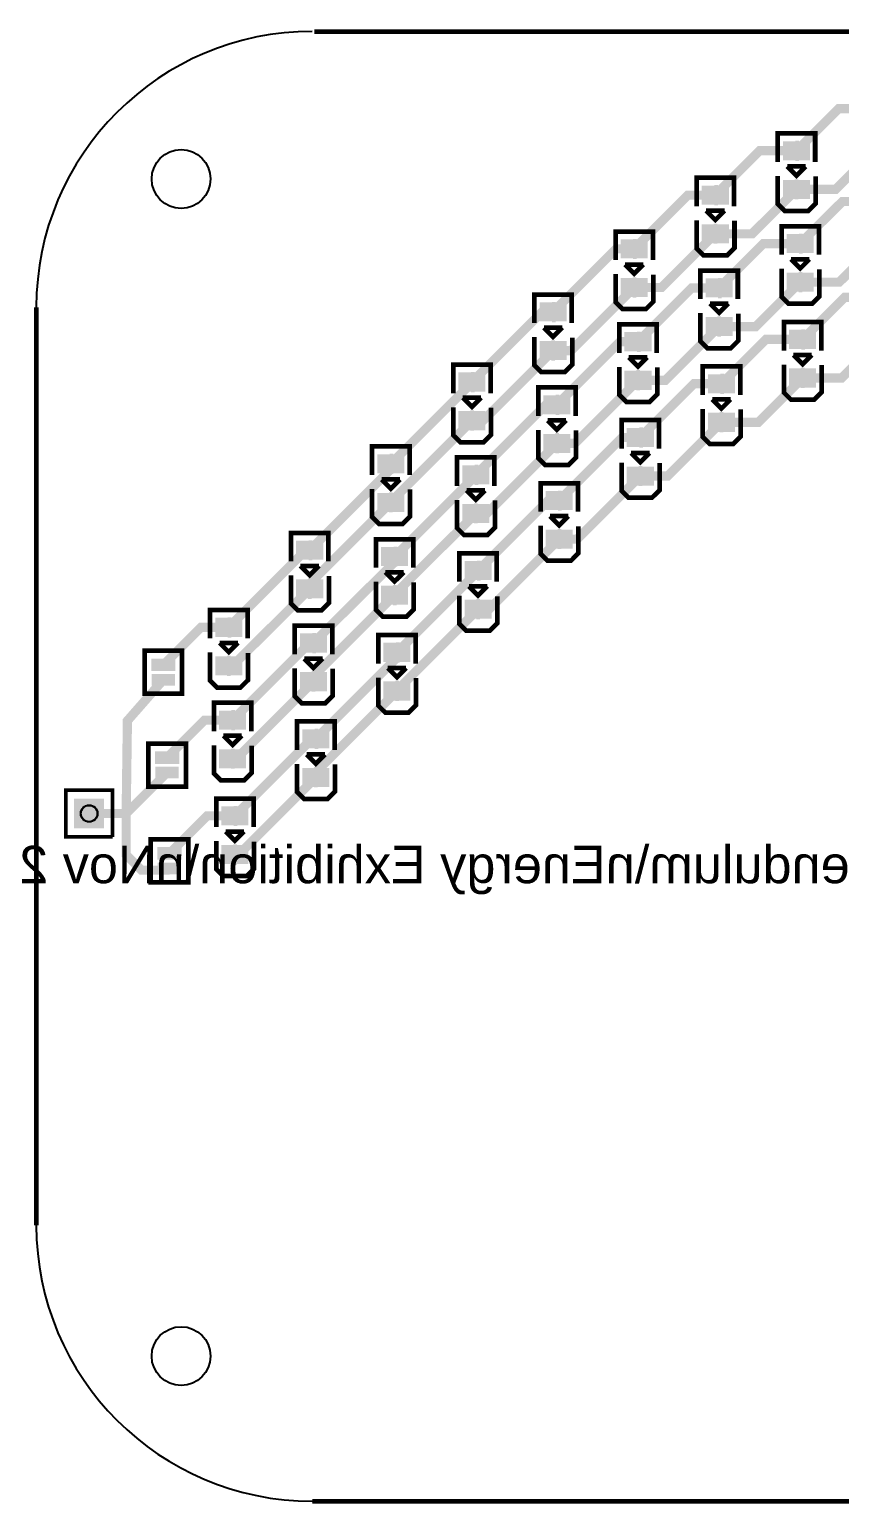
# Model space of a CAD drawing. Header units: millimetres. Extents: x -42 to 201, y 0 to 80.
# Drawn here: x -0.2 to 43.8, y 0 to 80.1 of the extents above; entities that cross this region are included whole.
import ezdxf

# ---------------------------------------------------------------- set-up
doc = ezdxf.new("R2010")
doc.units = ezdxf.units.MM
for name, color, linetype, true_color in [('BoardOutLine', 7, 'Continuous', 0xff00ff), ('BottomSolderMaskLayer', 7, 'Continuous', 0xaa00ff), ('Document', 7, 'Continuous', 0xffffff), ('Multi-Layer', 7, 'Continuous', 0xc0c0c0), ('TopLayer', 7, 'Continuous', 0xff0000), ('TopPasteMaskLayer', 7, 'Continuous', 0x808080), ('TopSilkLayer', 7, 'Continuous', 0xffcc00), ('TopSolderMaskLayer', 7, 'Continuous', 0x800080)]:
    doc.layers.add(name, color=color, linetype=linetype, true_color=true_color)
doc.styles.get("Standard").update_dxf_attribs({"font": 'arial.ttf'})

msp = doc.modelspace()

# ---------------------------------------------------------------- hatches: boundary and pattern name
at = {"layer": 'BottomSolderMaskLayer'}
msp.add_hatch(color=256, dxfattribs=at).paths.add_polyline_path([(3.813, 38.313), (3.813, 36.687), (2.187, 36.687), (2.187, 38.313)])
at = {"layer": 'Document'}
for points in [[(41.374, 72.977), (41.374, 74.077), (41.574, 74.077), (41.574, 72.977)], [(41.99, 73.423), (40.89, 73.423), (40.89, 73.623), (41.99, 73.623)], [(36.966, 70.564), (36.966, 71.664), (37.166, 71.664), (37.166, 70.564)], [(41.543, 71.988), (41.543, 70.888), (41.343, 70.888), (41.343, 71.988)], [(37.581, 71.01), (36.481, 71.01), (36.481, 71.21), (37.581, 71.21)], [(37.135, 69.575), (37.135, 68.475), (36.935, 68.475), (36.935, 69.575)], [(41.58, 67.931), (41.58, 69.031), (41.78, 69.031), (41.78, 67.931)], [(33.173, 68.089), (32.073, 68.089), (32.073, 68.289), (33.173, 68.289)], [(32.557, 67.643), (32.557, 68.743), (32.757, 68.743), (32.757, 67.643)], [(42.196, 68.378), (41.096, 68.378), (41.096, 68.578), (42.196, 68.578)], [(32.726, 66.654), (32.726, 65.554), (32.526, 65.554), (32.526, 66.654)], [(37.172, 65.518), (37.172, 66.618), (37.372, 66.618), (37.372, 65.518)], [(41.749, 66.943), (41.749, 65.843), (41.549, 65.843), (41.549, 66.943)], [(37.787, 65.965), (36.687, 65.965), (36.687, 66.165), (37.787, 66.165)], [(28.149, 64.214), (28.149, 65.314), (28.349, 65.314), (28.349, 64.214)], [(28.765, 64.66), (27.665, 64.66), (27.665, 64.86), (28.765, 64.86)], [(37.341, 64.53), (37.341, 63.43), (37.141, 63.43), (37.141, 64.53)], [(32.763, 62.597), (32.763, 63.697), (32.963, 63.697), (32.963, 62.597)], [(42.323, 63.171), (41.223, 63.171), (41.223, 63.371), (42.323, 63.371)], [(41.707, 62.724), (41.707, 63.824), (41.907, 63.824), (41.907, 62.724)], [(28.318, 63.225), (28.318, 62.125), (28.118, 62.125), (28.118, 63.225)], [(33.379, 63.044), (32.279, 63.044), (32.279, 63.244), (33.379, 63.244)], [(41.876, 61.736), (41.876, 60.636), (41.676, 60.636), (41.676, 61.736)], [(24.357, 60.85), (23.257, 60.85), (23.257, 61.05), (24.357, 61.05)], [(23.741, 60.404), (23.741, 61.504), (23.941, 61.504), (23.941, 60.404)], [(32.932, 61.609), (32.932, 60.509), (32.732, 60.509), (32.732, 61.609)], [(37.914, 60.758), (36.814, 60.758), (36.814, 60.958), (37.914, 60.958)], [(37.299, 60.311), (37.299, 61.411), (37.499, 61.411), (37.499, 60.311)], [(28.355, 59.168), (28.355, 60.268), (28.555, 60.268), (28.555, 59.168)], [(23.91, 59.415), (23.91, 58.315), (23.71, 58.315), (23.71, 59.415)], [(28.971, 59.615), (27.871, 59.615), (27.871, 59.815), (28.971, 59.815)], [(37.468, 59.323), (37.468, 58.223), (37.268, 58.223), (37.268, 59.323)], [(28.524, 58.18), (28.524, 57.08), (28.324, 57.08), (28.324, 58.18)], [(33.506, 57.837), (32.406, 57.837), (32.406, 58.037), (33.506, 58.037)], [(32.89, 57.39), (32.89, 58.49), (33.09, 58.49), (33.09, 57.39)], [(19.333, 55.959), (19.333, 57.059), (19.533, 57.059), (19.533, 55.959)], [(19.948, 56.405), (18.848, 56.405), (18.848, 56.605), (19.948, 56.605)], [(23.947, 55.358), (23.947, 56.458), (24.147, 56.458), (24.147, 55.358)], [(33.059, 56.402), (33.059, 55.302), (32.859, 55.302), (32.859, 56.402)], [(24.563, 55.805), (23.463, 55.805), (23.463, 56.005), (24.563, 56.005)], [(19.502, 54.97), (19.502, 53.87), (19.302, 53.87), (19.302, 54.97)], [(29.098, 54.408), (27.998, 54.408), (27.998, 54.608), (29.098, 54.608)], [(28.482, 53.961), (28.482, 55.061), (28.682, 55.061), (28.682, 53.961)], [(24.116, 54.37), (24.116, 53.27), (23.916, 53.27), (23.916, 54.37)], [(28.651, 52.973), (28.651, 51.873), (28.451, 51.873), (28.451, 52.973)], [(14.924, 51.26), (14.924, 52.36), (15.124, 52.36), (15.124, 51.26)], [(15.54, 51.706), (14.44, 51.706), (14.44, 51.906), (15.54, 51.906)], [(20.154, 51.36), (19.054, 51.36), (19.054, 51.56), (20.154, 51.56)], [(19.539, 50.913), (19.539, 52.013), (19.739, 52.013), (19.739, 50.913)], [(24.69, 50.598), (23.59, 50.598), (23.59, 50.798), (24.69, 50.798)], [(24.074, 50.151), (24.074, 51.251), (24.274, 51.251), (24.274, 50.151)], [(15.093, 50.271), (15.093, 49.171), (14.893, 49.171), (14.893, 50.271)], [(19.708, 49.925), (19.708, 48.825), (19.508, 48.825), (19.508, 49.925)], [(24.243, 49.163), (24.243, 48.063), (24.043, 48.063), (24.043, 49.163)], [(10.529, 47.069), (10.529, 48.169), (10.729, 48.169), (10.729, 47.069)], [(11.145, 47.515), (10.045, 47.515), (10.045, 47.715), (11.145, 47.715)], [(15.13, 46.214), (15.13, 47.314), (15.33, 47.314), (15.33, 46.214)], [(15.746, 46.661), (14.646, 46.661), (14.646, 46.861), (15.746, 46.861)], [(19.666, 45.706), (19.666, 46.806), (19.866, 46.806), (19.866, 45.706)], [(10.698, 46.08), (10.698, 44.98), (10.498, 44.98), (10.498, 46.08)], [(20.281, 46.153), (19.181, 46.153), (19.181, 46.353), (20.281, 46.353)], [(15.299, 45.226), (15.299, 44.126), (15.099, 44.126), (15.099, 45.226)], [(19.835, 44.718), (19.835, 43.618), (19.635, 43.618), (19.635, 44.718)], [(11.351, 42.47), (10.251, 42.47), (10.251, 42.67), (11.351, 42.67)], [(10.735, 42.023), (10.735, 43.123), (10.935, 43.123), (10.935, 42.023)], [(15.257, 41.007), (15.257, 42.107), (15.457, 42.107), (15.457, 41.007)], [(10.904, 41.035), (10.904, 39.935), (10.704, 39.935), (10.704, 41.035)], [(15.873, 41.454), (14.773, 41.454), (14.773, 41.654), (15.873, 41.654)], [(15.426, 40.019), (15.426, 38.919), (15.226, 38.919), (15.226, 40.019)], [(10.862, 36.816), (10.862, 37.916), (11.062, 37.916), (11.062, 36.816)], [(11.478, 37.263), (10.378, 37.263), (10.378, 37.463), (11.478, 37.463)], [(11.031, 35.828), (11.031, 34.728), (10.831, 34.728), (10.831, 35.828)]]:
    msp.add_hatch(color=256, dxfattribs=at).paths.add_polyline_path(points)
at = {"layer": 'Multi-Layer'}
msp.add_hatch(color=256, dxfattribs=at).paths.add_polyline_path([(3.787, 38.287), (3.787, 36.713), (2.213, 36.713), (2.213, 38.287)])
at = {"layer": 'TopLayer'}
for points in [[(42.133, 74.033), (42.133, 73.033), (40.734, 73.033), (40.734, 74.033)], [(37.725, 71.62), (37.725, 70.62), (36.326, 70.62), (36.326, 71.62)], [(42.133, 70.932), (42.133, 71.932), (40.734, 71.932), (40.734, 70.932)], [(37.725, 68.519), (37.725, 69.519), (36.326, 69.519), (36.326, 68.519)], [(42.339, 68.987), (42.339, 67.987), (40.94, 67.987), (40.94, 68.987)], [(33.317, 68.699), (33.317, 67.699), (31.917, 67.699), (31.917, 68.699)], [(33.317, 65.598), (33.317, 66.598), (31.917, 66.598), (31.917, 65.598)], [(37.931, 66.574), (37.931, 65.574), (36.532, 65.574), (36.532, 66.574)], [(42.339, 65.887), (42.339, 66.887), (40.94, 66.887), (40.94, 65.887)], [(28.909, 65.27), (28.909, 64.27), (27.509, 64.27), (27.509, 65.27)], [(37.931, 63.474), (37.931, 64.474), (36.532, 64.474), (36.532, 63.474)], [(33.523, 63.653), (33.523, 62.653), (32.123, 62.653), (32.123, 63.653)], [(42.466, 63.78), (42.466, 62.78), (41.067, 62.78), (41.067, 63.78)], [(28.909, 62.169), (28.909, 63.169), (27.509, 63.169), (27.509, 62.169)], [(24.5, 61.46), (24.5, 60.46), (23.101, 60.46), (23.101, 61.46)], [(33.523, 60.553), (33.523, 61.553), (32.123, 61.553), (32.123, 60.553)], [(38.058, 61.367), (38.058, 60.367), (36.659, 60.367), (36.659, 61.367)], [(42.466, 60.68), (42.466, 61.68), (41.067, 61.68), (41.067, 60.68)], [(29.115, 60.224), (29.115, 59.224), (27.715, 59.224), (27.715, 60.224)], [(24.5, 58.359), (24.5, 59.359), (23.101, 59.359), (23.101, 58.359)], [(38.058, 58.267), (38.058, 59.267), (36.659, 59.267), (36.659, 58.267)], [(29.115, 57.124), (29.115, 58.124), (27.715, 58.124), (27.715, 57.124)], [(33.65, 58.446), (33.65, 57.446), (32.25, 57.446), (32.25, 58.446)], [(20.092, 57.015), (20.092, 56.015), (18.693, 56.015), (18.693, 57.015)], [(24.706, 56.414), (24.706, 55.414), (23.307, 55.414), (23.307, 56.414)], [(33.65, 55.346), (33.65, 56.346), (32.25, 56.346), (32.25, 55.346)], [(20.092, 53.914), (20.092, 54.914), (18.693, 54.914), (18.693, 53.914)], [(29.242, 55.017), (29.242, 54.017), (27.842, 54.017), (27.842, 55.017)], [(24.706, 53.314), (24.706, 54.314), (23.307, 54.314), (23.307, 53.314)], [(29.242, 51.917), (29.242, 52.917), (27.842, 52.917), (27.842, 51.917)], [(15.684, 52.316), (15.684, 51.316), (14.284, 51.316), (14.284, 52.316)], [(20.298, 51.969), (20.298, 50.969), (18.899, 50.969), (18.899, 51.969)], [(24.833, 51.207), (24.833, 50.207), (23.434, 50.207), (23.434, 51.207)], [(15.684, 49.215), (15.684, 50.215), (14.284, 50.215), (14.284, 49.215)], [(20.298, 48.869), (20.298, 49.869), (18.899, 49.869), (18.899, 48.869)], [(24.833, 48.107), (24.833, 49.107), (23.434, 49.107), (23.434, 48.107)], [(11.289, 48.125), (11.289, 47.125), (9.889, 47.125), (9.889, 48.125)], [(15.89, 47.27), (15.89, 46.27), (14.49, 46.27), (14.49, 47.27)], [(20.425, 46.762), (20.425, 45.762), (19.026, 45.762), (19.026, 46.762)], [(7.668, 45.901), (7.668, 45.266), (6.398, 45.266), (6.398, 45.901)], [(11.289, 45.024), (11.289, 46.024), (9.889, 46.024), (9.889, 45.024)], [(7.668, 45.088), (7.668, 44.453), (6.398, 44.453), (6.398, 45.088)], [(15.89, 44.17), (15.89, 45.17), (14.49, 45.17), (14.49, 44.17)], [(20.425, 43.662), (20.425, 44.662), (19.026, 44.662), (19.026, 43.662)], [(11.495, 43.079), (11.495, 42.079), (10.095, 42.079), (10.095, 43.079)], [(16.017, 42.063), (16.017, 41.063), (14.617, 41.063), (14.617, 42.063)], [(11.495, 39.979), (11.495, 40.979), (10.095, 40.979), (10.095, 39.979)], [(7.874, 40.856), (7.874, 40.221), (6.604, 40.221), (6.604, 40.856)], [(7.874, 40.043), (7.874, 39.408), (6.604, 39.408), (6.604, 40.043)], [(16.017, 38.963), (16.017, 39.963), (14.617, 39.963), (14.617, 38.963)], [(11.622, 37.872), (11.622, 36.872), (10.222, 36.872), (10.222, 37.872)], [(8.001, 35.649), (8.001, 35.014), (6.731, 35.014), (6.731, 35.649)], [(11.622, 34.772), (11.622, 35.772), (10.222, 35.772), (10.222, 34.772)], [(8.001, 34.836), (8.001, 34.201), (6.731, 34.201), (6.731, 34.836)]]:
    msp.add_hatch(color=256, dxfattribs=at).paths.add_polyline_path(points)
at = {"layer": 'TopPasteMaskLayer'}
for points in [[(42.133, 74.033), (42.133, 73.033), (40.734, 73.033), (40.734, 74.033)], [(37.725, 71.62), (37.725, 70.62), (36.326, 70.62), (36.326, 71.62)], [(42.133, 70.932), (42.133, 71.932), (40.734, 71.932), (40.734, 70.932)], [(37.725, 68.519), (37.725, 69.519), (36.326, 69.519), (36.326, 68.519)], [(42.339, 68.987), (42.339, 67.987), (40.94, 67.987), (40.94, 68.987)], [(33.317, 68.699), (33.317, 67.699), (31.917, 67.699), (31.917, 68.699)], [(33.317, 65.598), (33.317, 66.598), (31.917, 66.598), (31.917, 65.598)], [(37.931, 66.574), (37.931, 65.574), (36.532, 65.574), (36.532, 66.574)], [(42.339, 65.887), (42.339, 66.887), (40.94, 66.887), (40.94, 65.887)], [(28.909, 65.27), (28.909, 64.27), (27.509, 64.27), (27.509, 65.27)], [(37.931, 63.474), (37.931, 64.474), (36.532, 64.474), (36.532, 63.474)], [(33.523, 63.653), (33.523, 62.653), (32.123, 62.653), (32.123, 63.653)], [(42.466, 63.78), (42.466, 62.78), (41.067, 62.78), (41.067, 63.78)], [(28.909, 62.169), (28.909, 63.169), (27.509, 63.169), (27.509, 62.169)], [(24.5, 61.46), (24.5, 60.46), (23.101, 60.46), (23.101, 61.46)], [(33.523, 60.553), (33.523, 61.553), (32.123, 61.553), (32.123, 60.553)], [(38.058, 61.367), (38.058, 60.367), (36.659, 60.367), (36.659, 61.367)], [(42.466, 60.68), (42.466, 61.68), (41.067, 61.68), (41.067, 60.68)], [(29.115, 60.224), (29.115, 59.224), (27.715, 59.224), (27.715, 60.224)], [(24.5, 58.359), (24.5, 59.359), (23.101, 59.359), (23.101, 58.359)], [(38.058, 58.267), (38.058, 59.267), (36.659, 59.267), (36.659, 58.267)], [(29.115, 57.124), (29.115, 58.124), (27.715, 58.124), (27.715, 57.124)], [(33.65, 58.446), (33.65, 57.446), (32.25, 57.446), (32.25, 58.446)], [(20.092, 57.015), (20.092, 56.015), (18.693, 56.015), (18.693, 57.015)], [(24.706, 56.414), (24.706, 55.414), (23.307, 55.414), (23.307, 56.414)], [(33.65, 55.346), (33.65, 56.346), (32.25, 56.346), (32.25, 55.346)], [(20.092, 53.914), (20.092, 54.914), (18.693, 54.914), (18.693, 53.914)], [(29.242, 55.017), (29.242, 54.017), (27.842, 54.017), (27.842, 55.017)], [(24.706, 53.314), (24.706, 54.314), (23.307, 54.314), (23.307, 53.314)], [(29.242, 51.917), (29.242, 52.917), (27.842, 52.917), (27.842, 51.917)], [(15.684, 52.316), (15.684, 51.316), (14.284, 51.316), (14.284, 52.316)], [(20.298, 51.969), (20.298, 50.969), (18.899, 50.969), (18.899, 51.969)], [(24.833, 51.207), (24.833, 50.207), (23.434, 50.207), (23.434, 51.207)], [(15.684, 49.215), (15.684, 50.215), (14.284, 50.215), (14.284, 49.215)], [(20.298, 48.869), (20.298, 49.869), (18.899, 49.869), (18.899, 48.869)], [(24.833, 48.107), (24.833, 49.107), (23.434, 49.107), (23.434, 48.107)], [(11.289, 48.125), (11.289, 47.125), (9.889, 47.125), (9.889, 48.125)], [(15.89, 47.27), (15.89, 46.27), (14.49, 46.27), (14.49, 47.27)], [(20.425, 46.762), (20.425, 45.762), (19.026, 45.762), (19.026, 46.762)], [(7.668, 45.901), (7.668, 45.266), (6.398, 45.266), (6.398, 45.901)], [(11.289, 45.024), (11.289, 46.024), (9.889, 46.024), (9.889, 45.024)], [(15.89, 44.17), (15.89, 45.17), (14.49, 45.17), (14.49, 44.17)], [(20.425, 43.662), (20.425, 44.662), (19.026, 44.662), (19.026, 43.662)], [(11.495, 43.079), (11.495, 42.079), (10.095, 42.079), (10.095, 43.079)], [(16.017, 42.063), (16.017, 41.063), (14.617, 41.063), (14.617, 42.063)], [(11.495, 39.979), (11.495, 40.979), (10.095, 40.979), (10.095, 39.979)], [(7.874, 40.856), (7.874, 40.221), (6.604, 40.221), (6.604, 40.856)], [(16.017, 38.963), (16.017, 39.963), (14.617, 39.963), (14.617, 38.963)], [(11.622, 37.872), (11.622, 36.872), (10.222, 36.872), (10.222, 37.872)], [(8.001, 35.649), (8.001, 35.014), (6.731, 35.014), (6.731, 35.649)], [(11.622, 34.772), (11.622, 35.772), (10.222, 35.772), (10.222, 34.772)]]:
    msp.add_hatch(color=256, dxfattribs=at).paths.add_polyline_path(points)
at = {"layer": 'TopSolderMaskLayer'}
for points in [[(42.169, 74.051), (42.169, 73.014), (40.698, 73.014), (40.698, 74.051)], [(37.761, 71.638), (37.761, 70.601), (36.29, 70.601), (36.29, 71.638)], [(42.169, 70.914), (42.169, 71.95), (40.698, 71.95), (40.698, 70.914)], [(37.761, 68.501), (37.761, 69.537), (36.29, 69.537), (36.29, 68.501)], [(42.375, 69.006), (42.375, 67.969), (40.904, 67.969), (40.904, 69.006)], [(33.352, 68.717), (33.352, 67.68), (31.882, 67.68), (31.882, 68.717)], [(33.352, 65.58), (33.352, 66.616), (31.882, 66.616), (31.882, 65.58)], [(37.967, 66.593), (37.967, 65.556), (36.496, 65.556), (36.496, 66.593)], [(42.375, 65.869), (42.375, 66.905), (40.904, 66.905), (40.904, 65.869)], [(28.944, 65.288), (28.944, 64.251), (27.473, 64.251), (27.473, 65.288)], [(37.967, 63.456), (37.967, 64.492), (36.496, 64.492), (36.496, 63.456)], [(33.558, 63.672), (33.558, 62.635), (32.088, 62.635), (32.088, 63.672)], [(42.502, 63.799), (42.502, 62.762), (41.031, 62.762), (41.031, 63.799)], [(28.944, 62.151), (28.944, 63.187), (27.473, 63.187), (27.473, 62.151)], [(24.536, 61.478), (24.536, 60.441), (23.065, 60.441), (23.065, 61.478)], [(33.558, 60.535), (33.558, 61.571), (32.088, 61.571), (32.088, 60.535)], [(38.094, 61.386), (38.094, 60.349), (36.623, 60.349), (36.623, 61.386)], [(42.502, 60.662), (42.502, 61.698), (41.031, 61.698), (41.031, 60.662)], [(29.15, 60.243), (29.15, 59.206), (27.679, 59.206), (27.679, 60.243)], [(24.536, 58.341), (24.536, 59.377), (23.065, 59.377), (23.065, 58.341)], [(38.094, 58.249), (38.094, 59.285), (36.623, 59.285), (36.623, 58.249)], [(29.15, 57.106), (29.15, 58.142), (27.679, 58.142), (27.679, 57.106)], [(33.685, 58.465), (33.685, 57.428), (32.215, 57.428), (32.215, 58.465)], [(20.128, 57.033), (20.128, 55.996), (18.657, 55.996), (18.657, 57.033)], [(24.742, 56.433), (24.742, 55.396), (23.271, 55.396), (23.271, 56.433)], [(33.685, 55.328), (33.685, 56.364), (32.215, 56.364), (32.215, 55.328)], [(20.128, 53.896), (20.128, 54.932), (18.657, 54.932), (18.657, 53.896)], [(29.277, 55.036), (29.277, 53.999), (27.806, 53.999), (27.806, 55.036)], [(24.742, 53.296), (24.742, 54.332), (23.271, 54.332), (23.271, 53.296)], [(29.277, 51.899), (29.277, 52.935), (27.806, 52.935), (27.806, 51.899)], [(15.719, 52.334), (15.719, 51.297), (14.249, 51.297), (14.249, 52.334)], [(20.334, 51.988), (20.334, 50.951), (18.863, 50.951), (18.863, 51.988)], [(24.869, 51.226), (24.869, 50.189), (23.398, 50.189), (23.398, 51.226)], [(15.719, 49.197), (15.719, 50.233), (14.249, 50.233), (14.249, 49.197)], [(20.334, 48.851), (20.334, 49.887), (18.863, 49.887), (18.863, 48.851)], [(24.869, 48.089), (24.869, 49.125), (23.398, 49.125), (23.398, 48.089)], [(11.324, 48.143), (11.324, 47.106), (9.854, 47.106), (9.854, 48.143)], [(15.925, 47.289), (15.925, 46.252), (14.455, 46.252), (14.455, 47.289)], [(20.461, 46.781), (20.461, 45.744), (18.99, 45.744), (18.99, 46.781)], [(7.693, 45.927), (7.693, 45.241), (6.373, 45.241), (6.373, 45.927)], [(11.324, 45.006), (11.324, 46.042), (9.854, 46.042), (9.854, 45.006)], [(15.925, 44.152), (15.925, 45.188), (14.455, 45.188), (14.455, 44.152)], [(20.461, 43.644), (20.461, 44.68), (18.99, 44.68), (18.99, 43.644)], [(11.53, 43.098), (11.53, 42.061), (10.06, 42.061), (10.06, 43.098)], [(16.052, 42.082), (16.052, 41.045), (14.582, 41.045), (14.582, 42.082)], [(7.899, 40.881), (7.899, 40.196), (6.579, 40.196), (6.579, 40.881)], [(11.53, 39.961), (11.53, 40.997), (10.06, 40.997), (10.06, 39.961)], [(16.052, 38.945), (16.052, 39.981), (14.582, 39.981), (14.582, 38.945)], [(3.813, 38.313), (3.813, 36.687), (2.187, 36.687), (2.187, 38.313)], [(11.657, 37.891), (11.657, 36.854), (10.187, 36.854), (10.187, 37.891)], [(8.026, 35.674), (8.026, 34.989), (6.706, 34.989), (6.706, 35.674)], [(11.657, 34.754), (11.657, 35.79), (10.187, 35.79), (10.187, 34.754)]]:
    msp.add_hatch(color=256, dxfattribs=at).paths.add_polyline_path(points)

# ---------------------------------------------------------------- linework, layer by layer
at = {"layer": 'BoardOutLine', "const_width": 0.254}
for points in [[(15.24, 80), (185.24, 80)], [(0.127, 15.113), (0.127, 65.024)], [(185.127, 0.113), (15.127, 0.113)]]:
    msp.add_lwpolyline(points, dxfattribs=at)
at = {"layer": 'BoardOutLine'}
for centre, start, end in [((15.127, 65.024), 90, 180), ((15.127, 15.113), 180, 270)]:
    msp.add_arc(centre, 15, start, end, dxfattribs=at)
at = {"layer": 'BottomSolderMaskLayer'}
msp.add_circle((3, 37.5), 0.459, dxfattribs=at)
at = {"layer": 'Multi-Layer'}
for centre, radius in [((8, 72), 1.6), ((3, 37.5), 0.445), ((8, 8), 1.6)]:
    msp.add_circle(centre, radius, dxfattribs=at)
at = {"layer": 'TopLayer', "const_width": 0.5}
for points in [[(41.434, 73.533), (43.72, 75.819), (45.842, 75.819)], [(37.025, 71.12), (39.438, 73.533), (41.434, 73.533)], [(45.842, 73.718), (43.556, 71.432), (41.434, 71.432)], [(32.617, 68.199), (35.538, 71.12), (37.025, 71.12)], [(41.434, 71.432), (39.021, 69.019), (37.025, 69.019)], [(41.64, 68.487), (43.926, 70.773), (46.048, 70.773)], [(37.025, 69.019), (34.104, 66.098), (32.617, 66.098)], [(46.048, 68.673), (43.762, 66.387), (41.64, 66.387)], [(28.209, 64.77), (31.638, 68.199), (32.617, 68.199)], [(37.231, 66.074), (39.644, 68.487), (41.64, 68.487)], [(41.64, 66.387), (39.227, 63.974), (37.231, 63.974)], [(32.617, 66.098), (29.188, 62.669), (28.209, 62.669)], [(32.823, 63.153), (35.744, 66.074), (37.231, 66.074)], [(41.767, 63.28), (44.053, 65.566), (46.175, 65.566)], [(23.801, 60.96), (27.611, 64.77), (28.209, 64.77)], [(37.231, 63.974), (34.31, 61.053), (32.823, 61.053)], [(28.415, 59.724), (31.844, 63.153), (32.823, 63.153)], [(37.358, 60.867), (39.771, 63.28), (41.767, 63.28)], [(46.175, 63.466), (43.889, 61.18), (41.767, 61.18)], [(28.209, 62.669), (24.399, 58.859), (23.801, 58.859)], [(19.392, 56.515), (23.801, 60.923), (23.801, 60.96)], [(32.823, 61.053), (29.394, 57.624), (28.415, 57.624)], [(32.95, 57.946), (35.871, 60.867), (37.358, 60.867)], [(41.767, 61.18), (39.354, 58.767), (37.358, 58.767)], [(24.007, 55.914), (27.817, 59.724), (28.415, 59.724)], [(23.801, 58.859), (19.392, 54.451), (19.392, 54.414)], [(37.358, 58.767), (34.437, 55.846), (32.95, 55.846)], [(28.415, 57.624), (24.605, 53.814), (24.007, 53.814)], [(28.542, 54.517), (31.971, 57.946), (32.95, 57.946)], [(14.984, 51.816), (19.392, 56.224), (19.392, 56.515)], [(19.598, 51.469), (24.007, 55.878), (24.007, 55.914)], [(32.95, 55.846), (29.521, 52.417), (28.542, 52.417)], [(19.392, 54.414), (14.984, 50.006), (14.984, 49.715)], [(24.134, 50.707), (27.944, 54.517), (28.542, 54.517)], [(24.007, 53.814), (19.598, 49.406), (19.598, 49.369)], [(28.542, 52.417), (24.732, 48.607), (24.134, 48.607)], [(10.589, 47.625), (14.78, 51.816), (14.984, 51.816)], [(15.19, 46.77), (19.598, 51.179), (19.598, 51.469)], [(19.725, 46.262), (24.134, 50.671), (24.134, 50.707)], [(14.984, 49.715), (10.793, 45.524), (10.589, 45.524)], [(19.598, 49.369), (15.19, 44.961), (15.19, 44.67)], [(24.134, 48.607), (19.725, 44.199), (19.725, 44.162)], [(7.033, 45.584), (9.074, 47.625), (10.589, 47.625)], [(10.795, 42.579), (14.986, 46.77), (15.19, 46.77)], [(15.317, 41.563), (19.725, 45.972), (19.725, 46.262)], [(5.013, 37.5), (5.08, 42.545), (7.033, 44.771)], [(15.19, 44.67), (10.999, 40.479), (10.795, 40.479)], [(19.725, 44.162), (15.317, 39.754), (15.317, 39.463)], [(7.239, 40.538), (9.28, 42.579), (10.795, 42.579)], [(10.922, 37.372), (15.113, 41.563), (15.317, 41.563)], [(3, 37.5), (5.013, 37.5), (7.239, 39.726)], [(15.317, 39.463), (11.126, 35.272), (10.922, 35.272)], [(5.013, 37.5), (5.013, 35.246), (5.842, 34.417), (7.264, 34.417), (7.366, 34.519)], [(7.366, 35.331), (9.407, 37.372), (10.922, 37.372)]]:
    msp.add_lwpolyline(points, dxfattribs=at)
at = {"layer": 'TopSilkLayer'}
for points, const_width in [([(42.451, 72.926), (42.451, 74.475), (40.419, 74.475), (40.419, 72.926)], 0.254), ([(38.043, 70.513), (38.043, 72.062), (36.011, 72.062), (36.011, 70.513)], 0.254), ([(42.476, 72.138), (42.476, 70.665), (42.07, 70.259), (40.8, 70.259), (40.419, 70.64), (40.419, 72.164)], 0.254), ([(40.934, 72.682), (41.334, 72.282), (41.434, 72.182), (41.534, 72.282), (41.934, 72.682)], 0.254), ([(40.934, 72.682), (41.934, 72.682)], 0.254), ([(38.068, 69.725), (38.068, 68.252), (37.662, 67.846), (36.392, 67.846), (36.011, 68.227), (36.011, 69.751)], 0.254), ([(36.525, 70.269), (36.925, 69.869), (37.025, 69.769), (37.126, 69.869), (37.526, 70.269)], 0.254), ([(36.525, 70.269), (37.526, 70.269)], 0.254), ([(33.634, 67.592), (33.634, 69.141), (31.602, 69.141), (31.602, 67.592)], 0.254), ([(42.657, 67.88), (42.657, 69.43), (40.625, 69.43), (40.625, 67.88)], 0.254), ([(32.117, 67.348), (32.517, 66.948), (32.617, 66.848), (32.717, 66.948), (33.117, 67.348)], 0.254), ([(32.117, 67.348), (33.117, 67.348)], 0.254), ([(41.14, 67.637), (41.54, 67.237), (41.64, 67.137), (41.74, 67.237), (42.14, 67.637)], 0.254), ([(41.14, 67.637), (42.14, 67.637)], 0.254), ([(33.66, 66.804), (33.66, 65.331), (33.253, 64.925), (31.983, 64.925), (31.602, 65.306), (31.602, 66.83)], 0.254), ([(38.249, 65.467), (38.249, 67.017), (36.217, 67.017), (36.217, 65.467)], 0.254), ([(42.682, 67.093), (42.682, 65.62), (42.276, 65.213), (41.006, 65.213), (40.625, 65.594), (40.625, 67.118)], 0.254), ([(29.226, 64.163), (29.226, 65.712), (27.194, 65.712), (27.194, 64.163)], 0.254), ([(36.731, 65.224), (37.131, 64.824), (37.231, 64.724), (37.332, 64.824), (37.732, 65.224)], 0.254), ([(36.731, 65.224), (37.732, 65.224)], 0.254), ([(33.84, 62.546), (33.84, 64.096), (31.808, 64.096), (31.808, 62.546)], 0.254), ([(38.274, 64.68), (38.274, 63.207), (37.868, 62.8), (36.598, 62.8), (36.217, 63.181), (36.217, 64.705)], 0.254), ([(42.784, 62.673), (42.784, 64.223), (40.752, 64.223), (40.752, 62.673)], 0.254), ([(29.251, 63.375), (29.251, 61.902), (28.845, 61.496), (27.575, 61.496), (27.194, 61.877), (27.194, 63.401)], 0.254), ([(27.709, 63.919), (28.109, 63.519), (28.209, 63.419), (28.309, 63.519), (28.709, 63.919)], 0.254), ([(27.709, 63.919), (28.709, 63.919)], 0.254), ([(41.267, 62.43), (41.667, 62.03), (41.767, 61.93), (41.867, 62.03), (42.267, 62.43)], 0.254), ([(41.267, 62.43), (42.267, 62.43)], 0.254), ([(24.818, 60.353), (24.818, 61.902), (22.786, 61.902), (22.786, 60.353)], 0.254), ([(33.866, 61.759), (33.866, 60.286), (33.459, 59.879), (32.189, 59.879), (31.808, 60.26), (31.808, 61.784)], 0.254), ([(32.323, 62.303), (32.723, 61.903), (32.823, 61.803), (32.923, 61.903), (33.323, 62.303)], 0.254), ([(32.323, 62.303), (33.323, 62.303)], 0.254), ([(38.376, 60.26), (38.376, 61.81), (36.344, 61.81), (36.344, 60.26)], 0.254), ([(42.809, 61.886), (42.809, 60.413), (42.403, 60.006), (41.133, 60.006), (40.752, 60.387), (40.752, 61.911)], 0.254), ([(23.301, 60.109), (23.701, 59.709), (23.801, 59.609), (23.901, 59.709), (24.301, 60.109)], 0.254), ([(23.301, 60.109), (24.301, 60.109)], 0.254), ([(29.432, 59.117), (29.432, 60.667), (27.4, 60.667), (27.4, 59.117)], 0.254), ([(36.858, 60.017), (37.258, 59.617), (37.358, 59.517), (37.459, 59.617), (37.859, 60.017)], 0.254), ([(36.858, 60.017), (37.859, 60.017)], 0.254), ([(24.843, 59.565), (24.843, 58.092), (24.437, 57.686), (23.167, 57.686), (22.786, 58.067), (22.786, 59.591)], 0.254), ([(38.401, 59.473), (38.401, 58), (37.995, 57.593), (36.725, 57.593), (36.344, 57.974), (36.344, 59.498)], 0.254), ([(27.915, 58.874), (28.315, 58.474), (28.415, 58.374), (28.515, 58.474), (28.915, 58.874)], 0.254), ([(27.915, 58.874), (28.915, 58.874)], 0.254), ([(33.967, 57.339), (33.967, 58.889), (31.935, 58.889), (31.935, 57.339)], 0.254), ([(29.457, 58.33), (29.457, 56.857), (29.051, 56.45), (27.781, 56.45), (27.4, 56.831), (27.4, 58.355)], 0.254), ([(20.41, 55.908), (20.41, 57.457), (18.378, 57.457), (18.378, 55.908)], 0.254), ([(25.024, 55.307), (25.024, 56.857), (22.992, 56.857), (22.992, 55.307)], 0.254), ([(32.45, 57.096), (32.85, 56.696), (32.95, 56.596), (33.05, 56.696), (33.45, 57.096)], 0.254), ([(32.45, 57.096), (33.45, 57.096)], 0.254), ([(33.993, 56.552), (33.993, 55.079), (33.586, 54.672), (32.316, 54.672), (31.935, 55.053), (31.935, 56.577)], 0.254), ([(18.892, 55.664), (19.292, 55.264), (19.392, 55.164), (19.493, 55.264), (19.893, 55.664)], 0.254), ([(18.892, 55.664), (19.893, 55.664)], 0.254), ([(29.559, 53.91), (29.559, 55.46), (27.527, 55.46), (27.527, 53.91)], 0.254), ([(20.435, 55.12), (20.435, 53.647), (20.029, 53.241), (18.759, 53.241), (18.378, 53.622), (18.378, 55.146)], 0.254), ([(25.049, 54.52), (25.049, 53.047), (24.643, 52.64), (23.373, 52.64), (22.992, 53.021), (22.992, 54.545)], 0.254), ([(23.507, 55.064), (23.907, 54.664), (24.007, 54.564), (24.107, 54.664), (24.507, 55.064)], 0.254), ([(23.507, 55.064), (24.507, 55.064)], 0.254), ([(28.042, 53.667), (28.442, 53.267), (28.542, 53.167), (28.642, 53.267), (29.042, 53.667)], 0.254), ([(28.042, 53.667), (29.042, 53.667)], 0.254), ([(29.584, 53.123), (29.584, 51.65), (29.178, 51.243), (27.908, 51.243), (27.527, 51.624), (27.527, 53.148)], 0.254), ([(16.001, 51.209), (16.001, 52.758), (13.969, 52.758), (13.969, 51.209)], 0.254), ([(20.616, 50.862), (20.616, 52.412), (18.584, 52.412), (18.584, 50.862)], 0.254), ([(25.151, 50.1), (25.151, 51.65), (23.119, 51.65), (23.119, 50.1)], 0.254), ([(16.027, 50.421), (16.027, 48.948), (15.62, 48.542), (14.35, 48.542), (13.969, 48.923), (13.969, 50.447)], 0.254), ([(14.484, 50.965), (14.884, 50.565), (14.984, 50.465), (15.084, 50.565), (15.484, 50.965)], 0.254), ([(14.484, 50.965), (15.484, 50.965)], 0.254), ([(19.098, 50.619), (19.498, 50.219), (19.598, 50.119), (19.699, 50.219), (20.099, 50.619)], 0.254), ([(19.098, 50.619), (20.099, 50.619)], 0.254), ([(20.641, 50.075), (20.641, 48.602), (20.235, 48.195), (18.965, 48.195), (18.584, 48.576), (18.584, 50.1)], 0.254), ([(23.634, 49.857), (24.034, 49.457), (24.134, 49.357), (24.234, 49.457), (24.634, 49.857)], 0.254), ([(23.634, 49.857), (24.634, 49.857)], 0.254), ([(25.176, 49.313), (25.176, 47.84), (24.77, 47.433), (23.5, 47.433), (23.119, 47.814), (23.119, 49.338)], 0.254), ([(11.606, 47.018), (11.606, 48.567), (9.574, 48.567), (9.574, 47.018)], 0.254), ([(16.207, 46.163), (16.207, 47.713), (14.175, 47.713), (14.175, 46.163)], 0.254), ([(20.743, 45.655), (20.743, 47.205), (18.711, 47.205), (18.711, 45.655)], 0.254), ([(10.089, 46.774), (10.489, 46.374), (10.589, 46.274), (10.689, 46.374), (11.089, 46.774)], 0.254), ([(10.089, 46.774), (11.089, 46.774)], 0.254), ([(11.632, 46.23), (11.632, 44.757), (11.225, 44.351), (9.955, 44.351), (9.574, 44.732), (9.574, 46.256)], 0.254), ([(14.69, 45.92), (15.09, 45.52), (15.19, 45.42), (15.29, 45.52), (15.69, 45.92)], 0.254), ([(14.69, 45.92), (15.69, 45.92)], 0.254), ([(16.233, 45.376), (16.233, 43.903), (15.826, 43.496), (14.556, 43.496), (14.175, 43.877), (14.175, 45.401)], 0.254), ([(20.768, 44.868), (20.768, 43.395), (20.362, 42.988), (19.092, 42.988), (18.711, 43.369), (18.711, 44.893)], 0.254), ([(19.225, 45.412), (19.625, 45.012), (19.725, 44.912), (19.826, 45.012), (20.226, 45.412)], 0.254), ([(19.225, 45.412), (20.226, 45.412)], 0.254), ([(11.812, 41.972), (11.812, 43.522), (9.78, 43.522), (9.78, 41.972)], 0.254), ([(16.334, 40.956), (16.334, 42.506), (14.302, 42.506), (14.302, 40.956)], 0.254), ([(10.295, 41.729), (10.695, 41.329), (10.795, 41.229), (10.895, 41.329), (11.295, 41.729)], 0.254), ([(10.295, 41.729), (11.295, 41.729)], 0.254), ([(11.838, 41.185), (11.838, 39.712), (11.431, 39.305), (10.161, 39.305), (9.78, 39.686), (9.78, 41.21)], 0.254), ([(16.36, 40.169), (16.36, 38.696), (15.953, 38.289), (14.683, 38.289), (14.302, 38.67), (14.302, 40.194)], 0.254), ([(14.817, 40.713), (15.217, 40.313), (15.317, 40.213), (15.417, 40.313), (15.817, 40.713)], 0.254), ([(14.817, 40.713), (15.817, 40.713)], 0.254), ([(4.27, 36.23), (1.73, 36.23), (1.73, 38.77), (4.27, 38.77), (4.27, 36.865)], 0.203), ([(11.939, 36.765), (11.939, 38.315), (9.907, 38.315), (9.907, 36.765)], 0.254), ([(4.27, 36.23), (4.27, 36.865)], 0.203), ([(11.965, 35.978), (11.965, 34.505), (11.558, 34.098), (10.288, 34.098), (9.907, 34.479), (9.907, 36.003)], 0.254), ([(10.422, 36.522), (10.822, 36.122), (10.922, 36.022), (11.022, 36.122), (11.422, 36.522)], 0.254), ([(10.422, 36.522), (11.422, 36.522)], 0.254)]:
    msp.add_lwpolyline(points, dxfattribs=dict(at, const_width=const_width))
at = {"layer": 'TopSilkLayer', "const_width": 0.254}
for points in [[(8.049, 46.346), (8.049, 44.009), (6.017, 44.009), (6.017, 46.346), (8.049, 46.346)], [(8.255, 41.3), (8.255, 38.964), (6.223, 38.964), (6.223, 41.3), (8.255, 41.3)], [(8.382, 36.093), (8.382, 33.757), (6.35, 33.757), (6.35, 36.093), (8.382, 36.093)]]:
    msp.add_lwpolyline(points, close=True, dxfattribs=at)
at = {"layer": 'TopSolderMaskLayer'}
msp.add_circle((3, 37.5), 0.459, dxfattribs=at)

# ---------------------------------------------------------------- texts
at = {"layer": 'BottomSilkLayer', "text_generation_flag": 2}
msp.add_text('Pendu_LED, Led for Electropendulum\\nEnergy Exhibition\\nNov 2024 V0.0 x3\\nAmirb@mada.org.il', height=2.032, dxfattribs=at).set_placement((81.249, 33.712))

doc.saveas('drawing.dxf')
